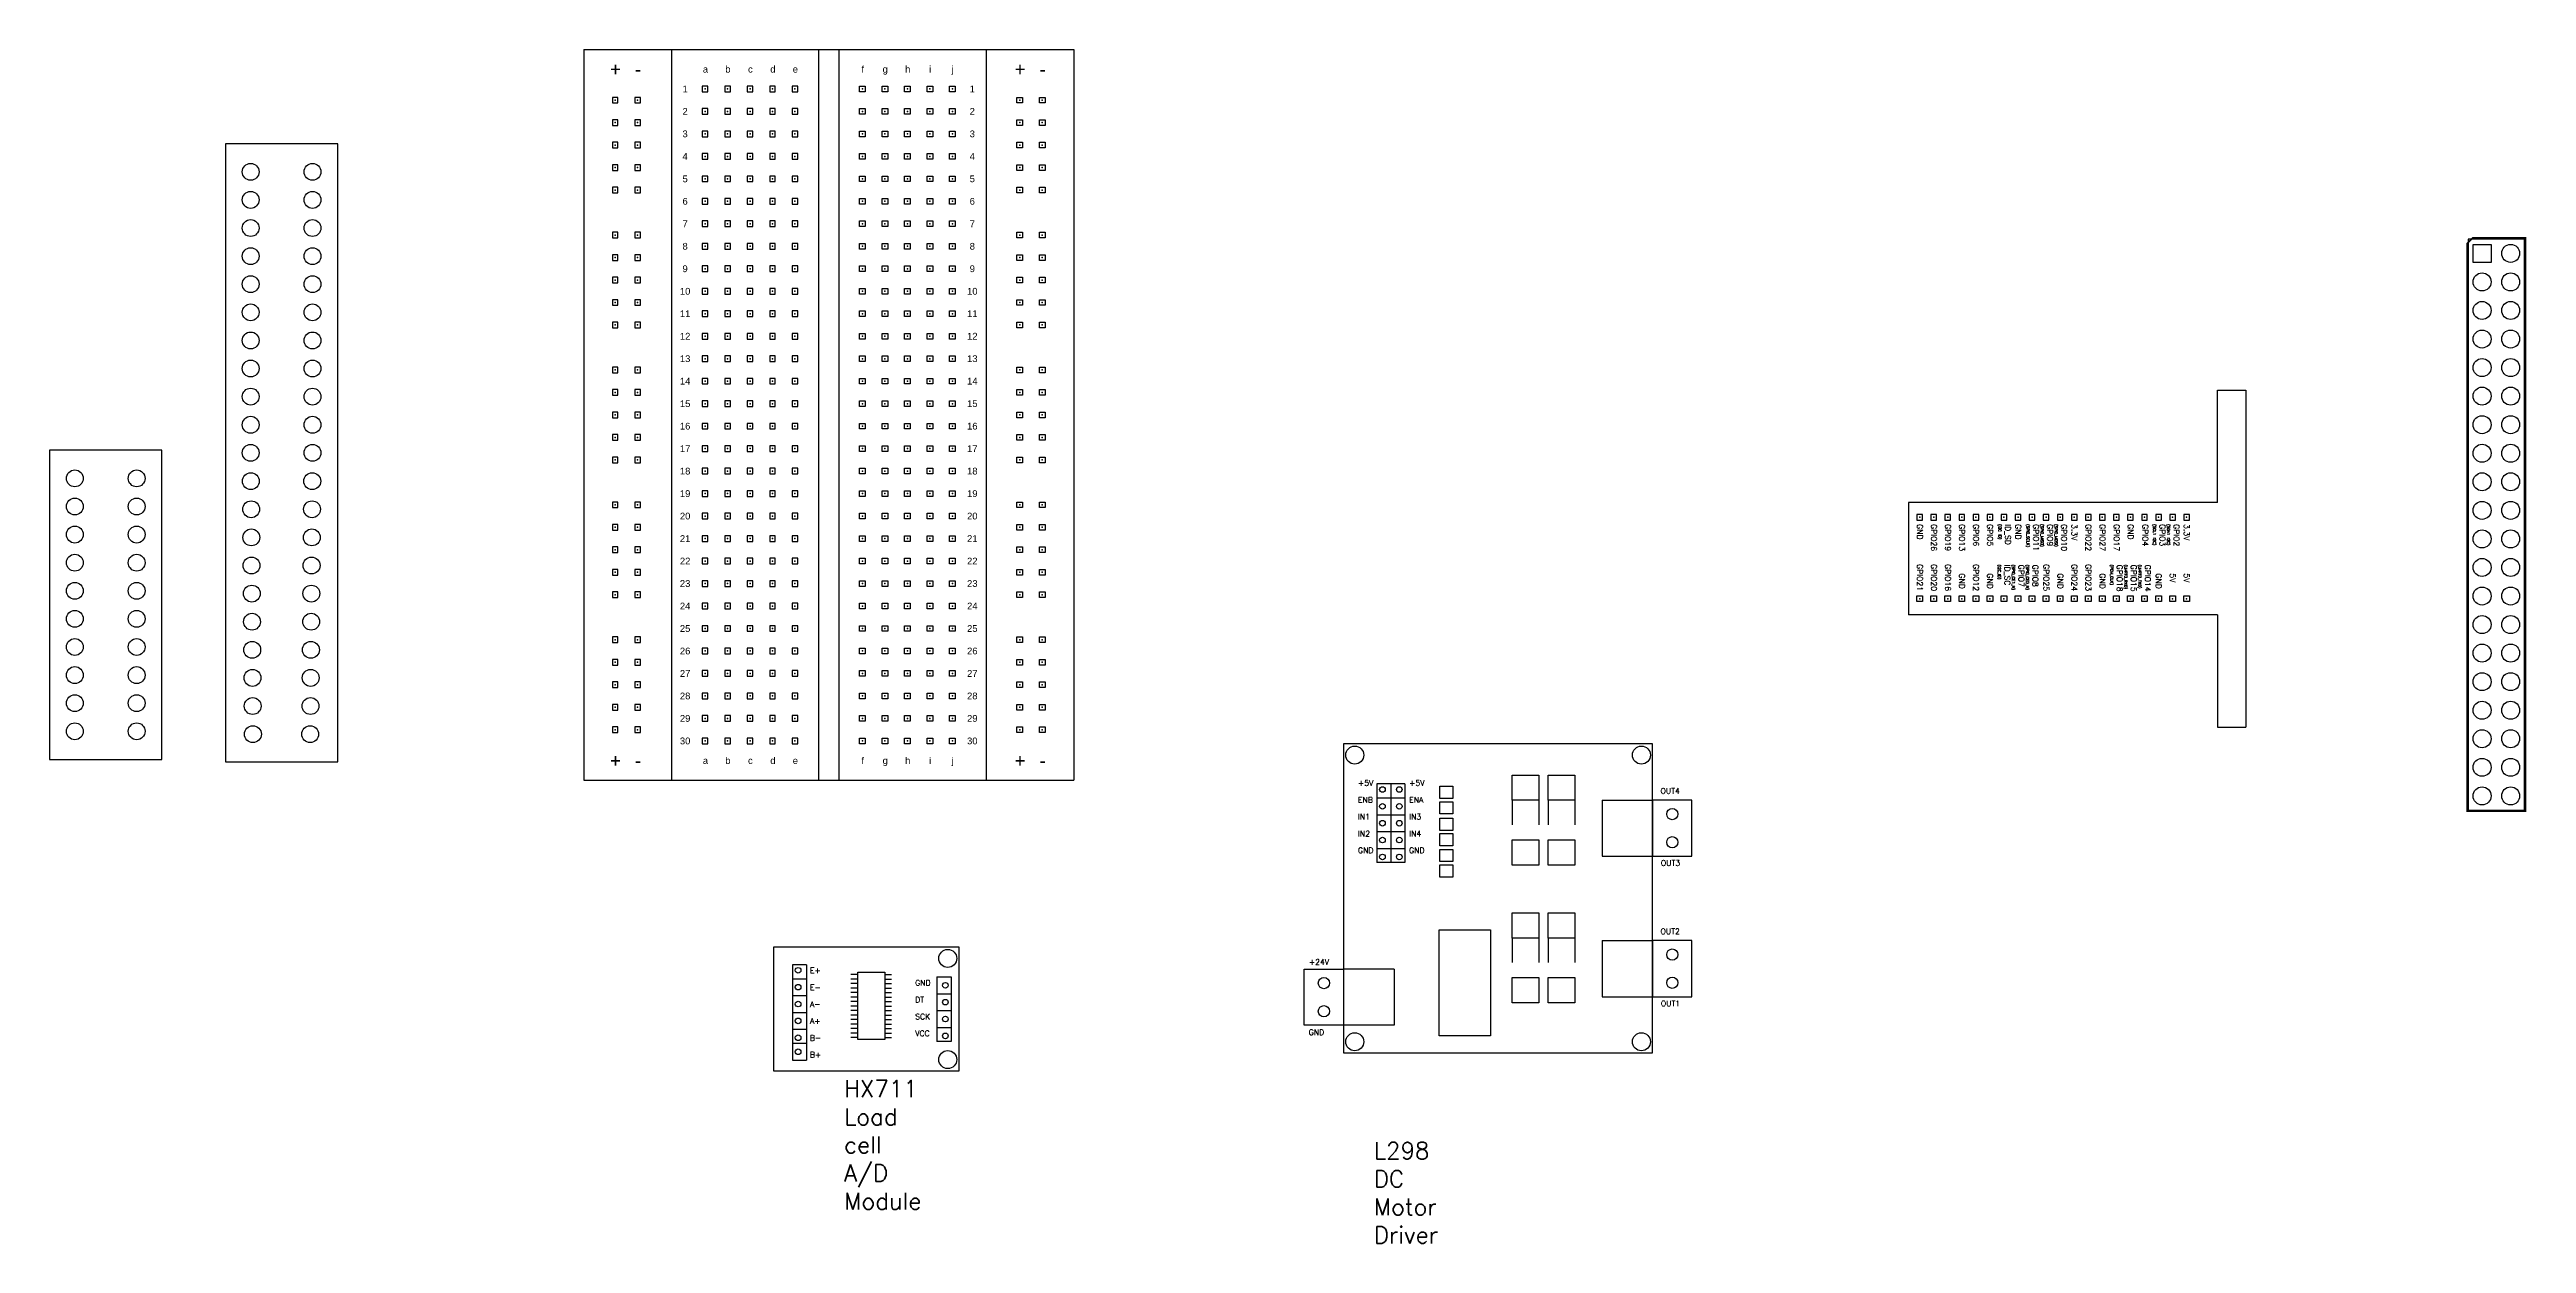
# Model space of a CAD drawing. Header units: millimetres. Extents: x -3139 to 3392, y -3139 to 3139.
# Drawn here: x 302.8 to 743.5, y 227.8 to 440.2 of the extents above; entities that cross this region are included whole.
import ezdxf
from ezdxf.enums import TextEntityAlignment as Align

# ---------------------------------------------------------------- set-up
doc = ezdxf.new("R2010")
doc.units = ezdxf.units.MM
for name, color, linetype in [('breadboard', 7, 'Continuous'), ('PARTS_TOP', 30, 'Continuous'), ('PINS_BOTTOM', 5, 'Continuous'), ('PINS_TOP', 1, 'Continuous'), ('SILK_BOTTOM', 85, 'Continuous'), ('SILK_TOP', 2, 'Continuous'), ('tiepoints', 7, 'Continuous')]:
    doc.layers.add(name, color=color, linetype=linetype)
doc.styles.add('Pins', font='arial.ttf', dxfattribs={"height": 0.05})
doc.styles.get("Standard").update_dxf_attribs({"font": 'txt.shx'})

# ---------------------------------------------------------------- blocks, each defined once
blk = doc.blocks.new('TiePoint')
at = {"color": 1}
blk.add_lwpolyline([(0.0125, -0.0125), (0.0125, 0.0125), (-0.0125, 0.0125), (-0.0125, -0.0125)], close=True, dxfattribs=at)
at = {"color": 7}
blk.add_point((0, 0), dxfattribs=at)
blk = doc.blocks.new('terminal strip(10pin)')
at = {"color": 6}
for p, q in [((-338.03, -242.62), (-358.03, -242.62)), ((-358.03, -242.62), (-358.03, -297.62)), ((-338.03, -297.62), (-338.03, -242.62)), ((-358.03, -297.62), (-338.03, -297.62))]:
    blk.add_line(p, q, dxfattribs=at)
for centre in [(-353.53, -247.62), (-342.53, -247.62), (-353.53, -252.62), (-342.53, -252.62), (-353.53, -257.62), (-342.53, -257.62), (-353.53, -262.62), (-342.53, -262.62), (-353.53, -267.62), (-342.53, -267.62), (-353.53, -272.62), (-342.53, -272.62), (-353.53, -277.62), (-342.53, -277.62), (-353.53, -282.62), (-342.53, -282.62), (-353.53, -287.62), (-342.53, -287.62), (-353.53, -292.62), (-342.53, -292.62)]:
    blk.add_circle(centre, 1.5, dxfattribs=at)
blk = doc.blocks.new('HX711')
at = {"color": 3}
for p, q in [((47.76, 217.12), (45.26, 217.12)), ((45.26, 217.12), (45.26, 200.12)), ((47.76, 217.12), (47.76, 200.12)), ((45.26, 214.62), (47.76, 214.62)), ((45.26, 211.62), (47.76, 211.62)), ((70.96, 214.95), (73.46, 214.95)), ((70.96, 214.95), (70.96, 203.45)), ((70.96, 211.95), (73.46, 211.95)), ((73.46, 214.95), (73.46, 203.45)), ((45.26, 208.62), (47.76, 208.62)), ((70.96, 208.95), (73.46, 208.95)), ((45.26, 205.62), (47.76, 205.62)), ((47.76, 203.12), (45.26, 203.12)), ((70.96, 205.95), (73.46, 205.95)), ((73.46, 203.45), (70.96, 203.45)), ((45.26, 200.12), (47.76, 200.12))]:
    blk.add_line(p, q, dxfattribs=at)
for p, q in [((56.87, 215.36), (55.66, 215.36)), ((56.87, 214.56), (55.66, 214.56)), ((56.87, 213.76), (55.66, 213.76)), ((56.87, 212.96), (55.66, 212.96)), ((56.87, 212.16), (55.66, 212.16)), ((61.67, 215.36), (62.88, 215.36)), ((61.67, 214.56), (62.88, 214.56)), ((61.67, 213.76), (62.88, 213.76)), ((61.67, 212.96), (62.88, 212.96)), ((61.67, 212.16), (62.88, 212.16)), ((56.87, 211.36), (55.66, 211.36)), ((56.87, 210.56), (55.66, 210.56)), ((56.87, 209.76), (55.66, 209.76)), ((56.87, 208.96), (55.66, 208.96)), ((56.87, 208.16), (55.66, 208.16)), ((56.87, 208.16), (55.66, 208.16)), ((56.87, 207.36), (55.66, 207.36)), ((61.67, 211.36), (62.88, 211.36)), ((61.67, 210.56), (62.88, 210.56)), ((61.67, 209.76), (62.88, 209.76)), ((61.67, 208.96), (62.88, 208.96)), ((61.67, 208.16), (62.88, 208.16)), ((61.67, 208.16), (62.88, 208.16)), ((61.67, 207.36), (62.88, 207.36)), ((56.87, 206.56), (55.66, 206.56)), ((56.87, 205.76), (55.66, 205.76)), ((56.87, 204.96), (55.66, 204.96)), ((56.87, 204.16), (55.66, 204.16)), ((61.67, 206.56), (62.88, 206.56)), ((61.67, 205.76), (62.88, 205.76)), ((61.67, 204.96), (62.88, 204.96)), ((61.67, 204.16), (62.88, 204.16))]:
    blk.add_line(p, q)
blk.add_lwpolyline([(56.87, 215.77), (61.67, 215.77), (61.67, 203.83), (56.87, 203.83)], close=True)
for centre in [(46.26, 216.12), (46.26, 213.12), (72.46, 213.45), (46.26, 210.12), (46.26, 207.12), (72.46, 210.45), (72.46, 207.45), (46.26, 204.12), (72.46, 204.45), (46.26, 201.62)]:
    blk.add_circle(centre, 0.5, dxfattribs=at)
for centre in [(72.89, 218.23), (72.89, 200.23)]:
    blk.add_circle(centre, 1.6)
at = {"layer": 'SILK_BOTTOM'}
for p, q in [((74.89, 220.23), (41.89, 220.23)), ((41.89, 220.23), (41.89, 198.23)), ((74.89, 198.23), (74.89, 220.23)), ((41.89, 198.23), (74.89, 198.23))]:
    blk.add_line(p, q, dxfattribs=at)
at = {"color": 3, "char_height": 1, "width": 4.6936, "attachment_point": 1}
for s, insert in [('E+', (48.36, 216.59)), ('E-', (48.36, 213.59)), ('GND', (67.09, 214.39)), ('A-', (48.36, 210.59)), ('A+', (48.36, 207.59)), ('SCK', (67.09, 208.39)), ('DT', (67.09, 211.39)), ('B-', (48.36, 204.59)), ('VCC', (67.09, 205.39)), ('B+', (48.36, 201.59))]:
    blk.add_mtext(s, dxfattribs=dict(at, insert=insert))
blk = doc.blocks.new('L298')
at = {"color": 3}
for p, q in [((138.9, 235.27), (133.9, 235.27)), ((133.9, 235.27), (133.9, 221.27)), ((136.4, 235.27), (136.4, 221.27)), ((138.9, 235.27), (138.9, 221.27)), ((133.9, 232.77), (138.9, 232.77)), ((133.9, 229.77), (138.9, 229.77)), ((133.9, 226.77), (138.9, 226.77)), ((133.9, 223.77), (138.9, 223.77)), ((138.9, 221.27), (133.9, 221.27))]:
    blk.add_line(p, q, dxfattribs=at)
for p, q in [((157.99, 232.35), (157.99, 227.98)), ((162.72, 232.35), (162.72, 227.98)), ((164.42, 232.35), (164.42, 227.98)), ((169.16, 232.35), (169.16, 227.98)), ((173.98, 232.39), (173.98, 222.39)), ((173.98, 232.39), (182.98, 232.39)), ((189.98, 232.39), (182.98, 232.39)), ((182.98, 232.39), (182.98, 222.39)), ((189.98, 222.39), (189.98, 232.39)), ((173.98, 222.39), (189.98, 222.39)), ((157.99, 207.83), (157.99, 203.46)), ((162.72, 207.83), (162.72, 203.46)), ((164.42, 207.83), (164.42, 203.46)), ((169.16, 207.83), (169.16, 203.46)), ((173.98, 207.39), (173.98, 197.39)), ((173.98, 207.39), (182.98, 207.39)), ((189.98, 207.39), (182.98, 207.39)), ((182.98, 207.39), (182.98, 197.39)), ((189.98, 197.39), (189.98, 207.39)), ((120.98, 192.32), (120.98, 202.32)), ((120.98, 202.32), (127.98, 202.32)), ((127.98, 202.32), (127.98, 192.32)), ((136.98, 202.32), (127.98, 202.32)), ((136.98, 202.32), (136.98, 192.32)), ((173.98, 197.39), (189.98, 197.39)), ((136.98, 192.32), (120.98, 192.32))]:
    blk.add_line(p, q)
for points in [[(145.12, 234.86), (147.43, 234.86), (147.43, 232.68), (145.12, 232.68)], [(157.99, 236.84), (162.72, 236.84), (162.72, 232.35), (157.99, 232.35)], [(164.42, 236.84), (169.16, 236.84), (169.16, 232.35), (164.42, 232.35)], [(145.12, 232.09), (147.43, 232.09), (147.43, 229.91), (145.12, 229.91)], [(145.12, 229.18), (147.43, 229.18), (147.43, 226.99), (145.12, 226.99)], [(145.12, 226.41), (147.43, 226.41), (147.43, 224.22), (145.12, 224.22)], [(157.99, 225.31), (162.72, 225.31), (162.72, 220.81), (157.99, 220.81)], [(164.42, 225.31), (169.16, 225.31), (169.16, 220.81), (164.42, 220.81)], [(145.12, 223.62), (147.43, 223.62), (147.43, 221.43), (145.12, 221.43)], [(145.12, 220.85), (147.43, 220.85), (147.43, 218.66), (145.12, 218.66)], [(157.99, 212.32), (162.72, 212.32), (162.72, 207.83), (157.99, 207.83)], [(164.42, 212.32), (169.16, 212.32), (169.16, 207.83), (164.42, 207.83)], [(145, 209.28), (154.11, 209.28), (154.11, 190.47), (145, 190.47)], [(157.99, 200.79), (162.72, 200.79), (162.72, 196.29), (157.99, 196.29)], [(164.42, 200.79), (169.16, 200.79), (169.16, 196.29), (164.42, 196.29)]]:
    blk.add_lwpolyline(points, close=True)
for centre, radius in [((129.98, 240.39), 1.6), ((180.98, 240.39), 1.6), ((186.48, 229.89), 1), ((186.48, 224.89), 1), ((186.48, 204.89), 1), ((124.48, 199.82), 1), ((186.48, 199.89), 1), ((124.48, 194.82), 1), ((129.98, 189.39), 1.6), ((180.98, 189.39), 1.6)]:
    blk.add_circle(centre, radius)
for centre in [(134.9, 234.27), (137.9, 234.27), (134.9, 231.27), (137.9, 231.27), (134.9, 228.27), (134.9, 225.27), (137.9, 228.27), (137.9, 225.27), (134.9, 222.27), (137.9, 222.27)]:
    blk.add_circle(centre, 0.5, dxfattribs=at)
at = {"layer": 'PINS_TOP'}
for p, q in [((182.98, 242.39), (127.98, 242.39)), ((127.98, 242.39), (127.98, 187.39)), ((182.98, 187.39), (182.98, 242.39)), ((127.98, 187.39), (182.98, 187.39))]:
    blk.add_line(p, q, dxfattribs=at)
at = {"color": 3, "char_height": 1, "width": 4.6936, "attachment_point": 1}
for s, insert in [('+5V', (130.55, 235.93)), ('+5V', (139.65, 235.93)), ('OUT4', (184.38, 234.51)), ('ENB', (130.55, 232.93)), ('IN1', (130.55, 229.93)), ('ENA', (139.65, 232.93)), ('IN3', (139.65, 229.93)), ('IN2', (130.55, 226.93)), ('IN4', (139.65, 226.93)), ('GND', (130.55, 223.93)), ('GND', (139.65, 223.93)), ('OUT3', (184.44, 221.69)), ('OUT2', (184.38, 209.51)), ('+24V', (121.81, 204.08)), ('OUT1', (184.44, 196.69)), ('GND', (121.78, 191.58))]:
    blk.add_mtext(s, dxfattribs=dict(at, insert=insert))
blk = doc.blocks.new('terminal strip(20pin)')
at = {"color": 6}
for p, q in [((190.96, -99.21), (170.96, -99.21)), ((170.96, -99.21), (170.96, -209.21)), ((190.96, -209.21), (190.96, -99.21)), ((170.96, -209.21), (190.96, -209.21))]:
    blk.add_line(p, q, dxfattribs=at)
for centre in [(175.46, -104.21), (186.46, -104.21), (175.46, -109.21), (186.46, -109.21), (175.46, -114.21), (186.46, -114.21), (175.46, -119.21), (186.46, -119.21), (175.46, -124.21), (186.46, -124.21), (175.46, -129.21), (186.46, -129.21), (175.46, -134.21), (186.46, -134.21), (175.46, -139.21), (186.46, -139.21), (175.46, -144.21), (186.46, -144.21), (175.46, -149.21), (186.46, -149.21), (175.46, -154.21), (186.46, -154.21), (175.5, -159.25), (186.42, -159.25), (175.54, -164.25), (186.38, -164.25), (175.58, -169.25), (186.34, -169.25), (175.62, -174.25), (186.3, -174.25), (175.66, -179.25), (186.26, -179.25), (175.7, -184.25), (186.22, -184.25), (175.74, -189.25), (186.18, -189.25), (175.78, -194.25), (186.14, -194.25), (175.82, -199.25), (186.1, -199.25), (175.86, -204.25), (186.06, -204.25)]:
    blk.add_circle(centre, 1.5, dxfattribs=at)
blk = doc.blocks.new('Extension board')
for p, q in [((359.52, 113.77), (359.52, 118.77)), ((359.52, 118.77), (419.52, 118.77)), ((419.52, 113.77), (419.52, 118.77)), ((379.52, 113.77), (359.52, 113.77)), ((379.52, 113.77), (379.52, 58.77)), ((399.52, 113.77), (399.52, 58.77)), ((399.52, 113.77), (419.52, 113.77)), ((379.52, 58.77), (399.52, 58.77))]:
    blk.add_line(p, q)
at = {"layer": 'tiepoints', "color": 0, "xscale": 40, "yscale": 40, "zscale": 40, "rotation": 359.9999999999999}
for p in [(382.16, 108.26), (382.16, 105.76), (382.16, 103.26), (382.16, 100.76), (382.16, 98.26), (382.16, 95.76), (382.16, 93.26), (382.16, 90.76), (382.16, 88.26), (382.16, 85.76), (382.16, 83.26), (382.16, 80.76), (382.16, 78.26), (382.16, 75.76), (382.16, 73.26), (382.16, 70.76), (382.16, 68.26), (382.16, 65.76), (382.16, 63.26), (382.16, 60.76)]:
    blk.add_blockref('TiePoint', p, dxfattribs=at)
at = {"layer": 'tiepoints', "color": 0, "xscale": -40, "yscale": 40, "zscale": 40}
for p in [(396.66, 108.26), (396.66, 105.76), (396.66, 103.26), (396.66, 100.76), (396.66, 98.26), (396.66, 95.76), (396.66, 93.26), (396.66, 90.76), (396.66, 88.26), (396.66, 85.76), (396.66, 83.26), (396.66, 80.76), (396.66, 78.26), (396.66, 75.76), (396.66, 73.26), (396.66, 70.76), (396.66, 68.26), (396.66, 65.76), (396.66, 63.26), (396.66, 60.76)]:
    blk.add_blockref('TiePoint', p, dxfattribs=at)
at = {"color": 3, "char_height": 1, "attachment_point": 1}
for s, insert, width in [('GPIO2\\P{\\H0.5x;(SDA1 I2C)}', (383.38, 106.96), 5.4109), ('3.3V', (383.38, 108.79), 4.6936), ('5V', (392.14, 108.79), 4.6936), ('5V', (392.14, 106.29), 4.6936), ('GPIO3\\P{\\H0.5x;(SCL1 I2C)}', (383.38, 104.46), 5.4109), ('GPIO4', (383.38, 101.41), 5.4109), ('GPIO14\\P{\\H0.5x;(UART0_TXD)}', (390.59, 101.86), 4.6936), ('GND', (392.14, 103.79), 4.6936), ('GND', (383.38, 98.79), 4.6936), ('GPIO15\\P{\\H0.5x;(UART0_RXD)}', (390.59, 99.36), 4.6936), ('GPIO17', (383.38, 96.29), 4.6936), ('GPIO27', (383.38, 93.79), 4.6936), ('GPIO18\\P{\\H0.5x;(PCM_CLK)}', (390.59, 96.86), 4.6936), ('GND', (392.14, 93.79), 4.6936), ('GPIO22', (383.38, 91.29), 4.6936), ('3.3V', (383.38, 88.79), 4.6936), ('GPIO23', (390.49, 91.29), 4.6936), ('GPIO24', (390.49, 88.79), 4.6936), ('GPIO10\\P{\\H0.5x;(SPI0_MOSI)}', (383.38, 86.96), 5.4109), ('GPIO9\\P{\\H0.5x;(SPI0_MISO)}', (383.38, 84.46), 5.4109), ('GPIO25', (390.49, 83.79), 4.6936), ('GND', (392.14, 86.29), 4.6936), ('GPIO11\\P{\\H0.5x;(SPI0_SCLK)}', (383.38, 81.96), 5.4109), ('GPIO8\\P{\\H0.5x;(SPI0_CE0_N)}', (390.59, 81.86), 4.6936), ('GPIO7\\P{\\H0.5x;(SPI0_CE1_N)}', (390.59, 79.36), 4.6936), ('ID_SD\\P{\\H0.5x;(I2C ID)}', (383.38, 76.96), 5.4109), ('GND', (383.38, 78.79), 4.6936), ('ID_SC\\P{\\H0.5x;(I2C_ID)}', (390.59, 76.86), 4.6936), ('GPIO5', (383.38, 73.79), 4.6936), ('GPIO6', (383.38, 71.29), 4.6936), ('GPIO12', (390.49, 71.29), 4.6936), ('GND', (392.14, 73.79), 4.6936), ('GPIO13', (383.38, 68.79), 4.6936), ('GPIO19', (383.38, 66.29), 4.6936), ('GPIO16', (390.49, 66.29), 4.6936), ('GND', (392.14, 68.79), 4.6936), ('GPIO26', (383.38, 63.79), 4.6936), ('GPIO20', (390.49, 63.79), 4.6936), ('GND', (383.38, 61.29), 4.6936), ('GPIO21', (390.49, 61.29), 4.6936)]:
    blk.add_mtext(s, dxfattribs=dict(at, insert=insert, width=width))

msp = doc.modelspace()

# ---------------------------------------------------------------- linework, layer by layer
at = {"color": 7}
for p, q in [((397.84, 440.21), (397.84, 310.21)), ((485.04, 440.21), (485.04, 310.21))]:
    msp.add_line(p, q, dxfattribs=at)
at = {"layer": 'breadboard', "color": 0}
for p, q in [((397.84, 440.21), (485.04, 440.21)), ((413.44, 440.21), (413.44, 310.21)), ((439.64, 440.21), (439.64, 310.21)), ((443.24, 440.21), (443.24, 310.21)), ((469.44, 440.21), (469.44, 310.21)), ((397.84, 310.21), (485.04, 310.21))]:
    msp.add_line(p, q, dxfattribs=at)
at = {"layer": 'PARTS_TOP'}
msp.add_lwpolyline([(733.19, 406.49), (733.19, 304.89), (743.19, 304.89), (743.19, 406.49), (733.19, 406.49)], dxfattribs=at)
at = {"layer": 'PINS_BOTTOM'}
msp.add_lwpolyline([(734.05, 405.55), (737.25, 405.55), (737.25, 402.35), (734.05, 402.35)], close=True, dxfattribs=at)
for centre in [(740.73, 403.95), (735.65, 398.87), (740.73, 398.87), (735.65, 393.79), (740.73, 393.79), (735.65, 388.71), (740.73, 388.71), (735.65, 383.63), (740.73, 383.63), (735.65, 378.55), (740.73, 378.55), (735.65, 373.47), (740.73, 373.47), (735.65, 368.39), (740.73, 368.39), (735.65, 363.31), (740.73, 363.31), (735.65, 358.23), (740.73, 358.23), (735.65, 353.15), (740.73, 353.15), (735.65, 348.07), (740.73, 348.07), (735.65, 342.99), (740.73, 342.99), (735.65, 337.91), (740.73, 337.91), (735.65, 332.83), (740.73, 332.83), (735.65, 327.75), (740.73, 327.75), (735.65, 322.67), (740.73, 322.67), (735.65, 317.59), (740.73, 317.59), (735.65, 312.51), (740.73, 312.51), (735.65, 307.43), (740.73, 307.43)]:
    msp.add_circle(centre, 1.6, dxfattribs=at)
at = {"layer": 'PINS_TOP'}
msp.add_lwpolyline([(734.05, 405.55), (737.25, 405.55), (737.25, 402.35), (734.05, 402.35)], close=True, dxfattribs=at)
for centre in [(740.73, 403.95), (735.65, 398.87), (740.73, 398.87), (735.65, 393.79), (740.73, 393.79), (735.65, 388.71), (740.73, 388.71), (735.65, 383.63), (740.73, 383.63), (735.65, 378.55), (740.73, 378.55), (735.65, 373.47), (740.73, 373.47), (735.65, 368.39), (740.73, 368.39), (735.65, 363.31), (740.73, 363.31), (735.65, 358.23), (740.73, 358.23), (735.65, 353.15), (740.73, 353.15), (735.65, 348.07), (740.73, 348.07), (735.65, 342.99), (740.73, 342.99), (735.65, 337.91), (740.73, 337.91), (735.65, 332.83), (740.73, 332.83), (735.65, 327.75), (740.73, 327.75), (735.65, 322.67), (740.73, 322.67), (735.65, 317.59), (740.73, 317.59), (735.65, 312.51), (740.73, 312.51), (735.65, 307.43), (740.73, 307.43)]:
    msp.add_circle(centre, 1.6, dxfattribs=at)
at = {"layer": 'SILK_TOP', "const_width": 0.3}
msp.add_lwpolyline([(743.39, 406.69), (733.99, 406.69), (732.99, 405.69), (732.99, 304.69), (743.39, 304.69), (743.39, 406.69)], dxfattribs=at)

# ---------------------------------------------------------------- block references
for name, p in [('terminal strip(20pin)', (163.12, 522.67)), ('terminal strip(10pin)', (660.82, 611.54)), ('L298', (405.07, 74.3)), ('HX711', (389.74, 60.28))]:
    msp.add_blockref(name, p)
at = {"rotation": 270}
msp.add_blockref('Extension board', (574.81, 739.16), dxfattribs=at)
at = {"layer": 'tiepoints', "color": 0, "yscale": 40, "zscale": 40}
for p, xscale in [((419.44, 433.21), 40), ((423.44, 433.21), 40), ((427.44, 433.21), 40), ((431.44, 433.21), 40), ((435.44, 433.21), 40), ((447.44, 433.21), -40), ((451.44, 433.21), -40), ((455.44, 433.21), -40), ((459.44, 433.21), -40), ((463.44, 433.21), -40), ((403.44, 431.21), 40), ((403.44, 427.21), 40), ((407.44, 431.21), 40), ((407.44, 427.21), 40), ((419.44, 429.21), 40), ((423.44, 429.21), 40), ((427.44, 429.21), 40), ((431.44, 429.21), 40), ((435.44, 429.21), 40), ((447.44, 429.21), -40), ((451.44, 429.21), -40), ((455.44, 429.21), -40), ((459.44, 429.21), -40), ((463.44, 429.21), -40), ((475.44, 431.21), -40), ((475.44, 427.21), -40), ((479.44, 431.21), -40), ((479.44, 427.21), -40), ((403.44, 423.21), 40), ((407.44, 423.21), 40), ((419.44, 425.21), 40), ((423.44, 425.21), 40), ((427.44, 425.21), 40), ((431.44, 425.21), 40), ((435.44, 425.21), 40), ((447.44, 425.21), -40), ((451.44, 425.21), -40), ((455.44, 425.21), -40), ((459.44, 425.21), -40), ((463.44, 425.21), -40), ((475.44, 423.21), -40), ((479.44, 423.21), -40), ((403.44, 419.21), 40), ((407.44, 419.21), 40), ((419.44, 421.21), 40), ((423.44, 421.21), 40), ((427.44, 421.21), 40), ((431.44, 421.21), 40), ((435.44, 421.21), 40), ((447.44, 421.21), -40), ((451.44, 421.21), -40), ((455.44, 421.21), -40), ((459.44, 421.21), -40), ((463.44, 421.21), -40), ((475.44, 419.21), -40), ((479.44, 419.21), -40), ((403.44, 415.21), 40), ((407.44, 415.21), 40), ((419.44, 417.21), 40), ((423.44, 417.21), 40), ((427.44, 417.21), 40), ((431.44, 417.21), 40), ((435.44, 417.21), 40), ((447.44, 417.21), -40), ((451.44, 417.21), -40), ((455.44, 417.21), -40), ((459.44, 417.21), -40), ((463.44, 417.21), -40), ((475.44, 415.21), -40), ((479.44, 415.21), -40), ((419.44, 413.21), 40), ((423.44, 413.21), 40), ((427.44, 413.21), 40), ((431.44, 413.21), 40), ((435.44, 413.21), 40), ((447.44, 413.21), -40), ((451.44, 413.21), -40), ((455.44, 413.21), -40), ((459.44, 413.21), -40), ((463.44, 413.21), -40), ((403.44, 407.21), 40), ((407.44, 407.21), 40), ((419.44, 409.21), 40), ((419.44, 405.21), 40), ((423.44, 409.21), 40), ((423.44, 405.21), 40), ((427.44, 409.21), 40), ((427.44, 405.21), 40), ((431.44, 409.21), 40), ((431.44, 405.21), 40), ((435.44, 409.21), 40), ((435.44, 405.21), 40), ((447.44, 409.21), -40), ((447.44, 405.21), -40), ((451.44, 409.21), -40), ((451.44, 405.21), -40), ((455.44, 409.21), -40), ((455.44, 405.21), -40), ((459.44, 409.21), -40), ((459.44, 405.21), -40), ((463.44, 409.21), -40), ((463.44, 405.21), -40), ((475.44, 407.21), -40), ((479.44, 407.21), -40), ((403.44, 403.21), 40), ((407.44, 403.21), 40), ((419.44, 401.21), 40), ((423.44, 401.21), 40), ((427.44, 401.21), 40), ((431.44, 401.21), 40), ((435.44, 401.21), 40), ((447.44, 401.21), -40), ((451.44, 401.21), -40), ((455.44, 401.21), -40), ((459.44, 401.21), -40), ((463.44, 401.21), -40), ((475.44, 403.21), -40), ((479.44, 403.21), -40), ((403.44, 399.21), 40), ((407.44, 399.21), 40), ((419.44, 397.21), 40), ((423.44, 397.21), 40), ((427.44, 397.21), 40), ((431.44, 397.21), 40), ((435.44, 397.21), 40), ((447.44, 397.21), -40), ((451.44, 397.21), -40), ((455.44, 397.21), -40), ((459.44, 397.21), -40), ((463.44, 397.21), -40), ((475.44, 399.21), -40), ((479.44, 399.21), -40), ((403.44, 395.21), 40), ((407.44, 395.21), 40), ((419.44, 393.21), 40), ((423.44, 393.21), 40), ((427.44, 393.21), 40), ((431.44, 393.21), 40), ((435.44, 393.21), 40), ((447.44, 393.21), -40), ((451.44, 393.21), -40), ((455.44, 393.21), -40), ((459.44, 393.21), -40), ((463.44, 393.21), -40), ((475.44, 395.21), -40), ((479.44, 395.21), -40), ((403.44, 391.21), 40), ((407.44, 391.21), 40), ((419.44, 389.21), 40), ((423.44, 389.21), 40), ((427.44, 389.21), 40), ((431.44, 389.21), 40), ((435.44, 389.21), 40), ((447.44, 389.21), -40), ((451.44, 389.21), -40), ((455.44, 389.21), -40), ((459.44, 389.21), -40), ((463.44, 389.21), -40), ((475.44, 391.21), -40), ((479.44, 391.21), -40), ((403.44, 383.21), 40), ((407.44, 383.21), 40), ((419.44, 385.21), 40), ((423.44, 385.21), 40), ((427.44, 385.21), 40), ((431.44, 385.21), 40), ((435.44, 385.21), 40), ((447.44, 385.21), -40), ((451.44, 385.21), -40), ((455.44, 385.21), -40), ((459.44, 385.21), -40), ((463.44, 385.21), -40), ((475.44, 383.21), -40), ((479.44, 383.21), -40), ((403.44, 379.21), 40), ((407.44, 379.21), 40), ((419.44, 381.21), 40), ((423.44, 381.21), 40), ((427.44, 381.21), 40), ((431.44, 381.21), 40), ((435.44, 381.21), 40), ((447.44, 381.21), -40), ((451.44, 381.21), -40), ((455.44, 381.21), -40), ((459.44, 381.21), -40), ((463.44, 381.21), -40), ((475.44, 379.21), -40), ((479.44, 379.21), -40), ((403.44, 375.21), 40), ((407.44, 375.21), 40), ((419.44, 377.21), 40), ((423.44, 377.21), 40), ((427.44, 377.21), 40), ((431.44, 377.21), 40), ((435.44, 377.21), 40), ((447.44, 377.21), -40), ((451.44, 377.21), -40), ((455.44, 377.21), -40), ((459.44, 377.21), -40), ((463.44, 377.21), -40), ((475.44, 375.21), -40), ((479.44, 375.21), -40), ((403.44, 371.21), 40), ((407.44, 371.21), 40), ((419.44, 373.21), 40), ((423.44, 373.21), 40), ((427.44, 373.21), 40), ((431.44, 373.21), 40), ((435.44, 373.21), 40), ((447.44, 373.21), -40), ((451.44, 373.21), -40), ((455.44, 373.21), -40), ((459.44, 373.21), -40), ((463.44, 373.21), -40), ((475.44, 371.21), -40), ((479.44, 371.21), -40), ((403.44, 367.21), 40), ((407.44, 367.21), 40), ((419.44, 369.21), 40), ((423.44, 369.21), 40), ((427.44, 369.21), 40), ((431.44, 369.21), 40), ((435.44, 369.21), 40), ((447.44, 369.21), -40), ((451.44, 369.21), -40), ((455.44, 369.21), -40), ((459.44, 369.21), -40), ((463.44, 369.21), -40), ((475.44, 367.21), -40), ((479.44, 367.21), -40), ((419.44, 365.21), 40), ((419.44, 361.21), 40), ((423.44, 365.21), 40), ((423.44, 361.21), 40), ((427.44, 365.21), 40), ((427.44, 361.21), 40), ((431.44, 365.21), 40), ((431.44, 361.21), 40), ((435.44, 365.21), 40), ((435.44, 361.21), 40), ((447.44, 365.21), -40), ((447.44, 361.21), -40), ((451.44, 365.21), -40), ((451.44, 361.21), -40), ((455.44, 365.21), -40), ((455.44, 361.21), -40), ((459.44, 365.21), -40), ((459.44, 361.21), -40), ((463.44, 365.21), -40), ((463.44, 361.21), -40), ((403.44, 359.21), 40), ((407.44, 359.21), 40), ((419.44, 357.21), 40), ((423.44, 357.21), 40), ((427.44, 357.21), 40), ((431.44, 357.21), 40), ((435.44, 357.21), 40), ((447.44, 357.21), -40), ((451.44, 357.21), -40), ((455.44, 357.21), -40), ((459.44, 357.21), -40), ((463.44, 357.21), -40), ((475.44, 359.21), -40), ((479.44, 359.21), -40), ((403.44, 355.21), 40), ((407.44, 355.21), 40), ((419.44, 353.21), 40), ((423.44, 353.21), 40), ((427.44, 353.21), 40), ((431.44, 353.21), 40), ((435.44, 353.21), 40), ((447.44, 353.21), -40), ((451.44, 353.21), -40), ((455.44, 353.21), -40), ((459.44, 353.21), -40), ((463.44, 353.21), -40), ((475.44, 355.21), -40), ((479.44, 355.21), -40), ((403.44, 351.21), 40), ((407.44, 351.21), 40), ((419.44, 349.21), 40), ((423.44, 349.21), 40), ((427.44, 349.21), 40), ((431.44, 349.21), 40), ((435.44, 349.21), 40), ((447.44, 349.21), -40), ((451.44, 349.21), -40), ((455.44, 349.21), -40), ((459.44, 349.21), -40), ((463.44, 349.21), -40), ((475.44, 351.21), -40), ((479.44, 351.21), -40), ((403.44, 347.21), 40), ((407.44, 347.21), 40), ((419.44, 345.21), 40), ((423.44, 345.21), 40), ((427.44, 345.21), 40), ((431.44, 345.21), 40), ((435.44, 345.21), 40), ((447.44, 345.21), -40), ((451.44, 345.21), -40), ((455.44, 345.21), -40), ((459.44, 345.21), -40), ((463.44, 345.21), -40), ((475.44, 347.21), -40), ((479.44, 347.21), -40), ((403.44, 343.21), 40), ((407.44, 343.21), 40), ((419.44, 341.21), 40), ((423.44, 341.21), 40), ((427.44, 341.21), 40), ((431.44, 341.21), 40), ((435.44, 341.21), 40), ((447.44, 341.21), -40), ((451.44, 341.21), -40), ((455.44, 341.21), -40), ((459.44, 341.21), -40), ((463.44, 341.21), -40), ((475.44, 343.21), -40), ((479.44, 343.21), -40), ((403.44, 335.21), 40), ((407.44, 335.21), 40), ((419.44, 337.21), 40), ((423.44, 337.21), 40), ((427.44, 337.21), 40), ((431.44, 337.21), 40), ((435.44, 337.21), 40), ((447.44, 337.21), -40), ((451.44, 337.21), -40), ((455.44, 337.21), -40), ((459.44, 337.21), -40), ((463.44, 337.21), -40), ((475.44, 335.21), -40), ((479.44, 335.21), -40), ((403.44, 331.21), 40), ((407.44, 331.21), 40), ((419.44, 333.21), 40), ((423.44, 333.21), 40), ((427.44, 333.21), 40), ((431.44, 333.21), 40), ((435.44, 333.21), 40), ((447.44, 333.21), -40), ((451.44, 333.21), -40), ((455.44, 333.21), -40), ((459.44, 333.21), -40), ((463.44, 333.21), -40), ((475.44, 331.21), -40), ((479.44, 331.21), -40), ((403.44, 327.21), 40), ((407.44, 327.21), 40), ((419.44, 329.21), 40), ((423.44, 329.21), 40), ((427.44, 329.21), 40), ((431.44, 329.21), 40), ((435.44, 329.21), 40), ((447.44, 329.21), -40), ((451.44, 329.21), -40), ((455.44, 329.21), -40), ((459.44, 329.21), -40), ((463.44, 329.21), -40), ((475.44, 327.21), -40), ((479.44, 327.21), -40), ((403.44, 323.21), 40), ((407.44, 323.21), 40), ((419.44, 325.21), 40), ((423.44, 325.21), 40), ((427.44, 325.21), 40), ((431.44, 325.21), 40), ((435.44, 325.21), 40), ((447.44, 325.21), -40), ((451.44, 325.21), -40), ((455.44, 325.21), -40), ((459.44, 325.21), -40), ((463.44, 325.21), -40), ((475.44, 323.21), -40), ((479.44, 323.21), -40), ((403.44, 319.21), 40), ((407.44, 319.21), 40), ((419.44, 321.21), 40), ((419.44, 317.21), 40), ((423.44, 321.21), 40), ((423.44, 317.21), 40), ((427.44, 321.21), 40), ((427.44, 317.21), 40), ((431.44, 321.21), 40), ((431.44, 317.21), 40), ((435.44, 321.21), 40), ((435.44, 317.21), 40), ((447.44, 321.21), -40), ((447.44, 317.21), -40), ((451.44, 321.21), -40), ((451.44, 317.21), -40), ((455.44, 321.21), -40), ((455.44, 317.21), -40), ((459.44, 321.21), -40), ((459.44, 317.21), -40), ((463.44, 321.21), -40), ((463.44, 317.21), -40), ((475.44, 319.21), -40), ((479.44, 319.21), -40)]:
    msp.add_blockref('TiePoint', p, dxfattribs=dict(at, xscale=xscale))

# ---------------------------------------------------------------- texts
at = {"char_height": 1, "width": 4.6936, "attachment_point": 1}
for s, insert in [('{\\H3x;HX711\\PLoad cell\\PA/D\\PModule }', (444.18, 256.84)), ('{\\H3x;L298 DC Motor Driver }', (538.43, 245.81))]:
    msp.add_mtext(s, dxfattribs=dict(at, insert=insert))
at = {"layer": 'breadboard', "color": 254, "style": 'Pins'}
for s, height, p in [('+', 2.4, (403.5, 436.71)), ('-', 2.4, (407.5, 436.71)), ('a', 1.2, (419.5, 436.71)), ('b', 1.2, (423.5, 436.71)), ('c', 1.2, (427.5, 436.71)), ('d', 1.2, (431.5, 436.71)), ('e', 1.2, (435.5, 436.71)), ('f', 1.2, (447.5, 436.71)), ('g', 1.2, (451.5, 436.71)), ('h', 1.2, (455.5, 436.71)), ('i', 1.2, (459.5, 436.71)), ('j', 1.2, (463.5, 436.71)), ('+', 2.4, (475.5, 436.71)), ('-', 2.4, (479.5, 436.71)), ('1', 1.2, (415.89, 433.21)), ('1', 1.2, (466.99, 433.21)), ('2', 1.2, (415.89, 429.21)), ('2', 1.2, (466.99, 429.21)), ('3', 1.2, (415.89, 425.21)), ('3', 1.2, (466.99, 425.21)), ('4', 1.2, (415.89, 421.21)), ('4', 1.2, (466.99, 421.21)), ('5', 1.2, (415.89, 417.21)), ('5', 1.2, (466.99, 417.21)), ('6', 1.2, (415.89, 413.21)), ('6', 1.2, (466.99, 413.21)), ('8', 1.2, (415.89, 405.21)), ('7', 1.2, (415.89, 409.21)), ('8', 1.2, (466.99, 405.21)), ('7', 1.2, (466.99, 409.21)), ('9', 1.2, (415.89, 401.21)), ('9', 1.2, (466.99, 401.21)), ('10', 1.2, (415.89, 397.21)), ('10', 1.2, (466.99, 397.21)), ('11', 1.2, (415.89, 393.21)), ('11', 1.2, (466.99, 393.21)), ('12', 1.2, (415.89, 389.21)), ('12', 1.2, (466.99, 389.21)), ('13', 1.2, (415.89, 385.21)), ('13', 1.2, (466.99, 385.21)), ('14', 1.2, (415.89, 381.21)), ('14', 1.2, (466.99, 381.21)), ('15', 1.2, (415.89, 377.21)), ('15', 1.2, (466.99, 377.21)), ('16', 1.2, (415.89, 373.21)), ('16', 1.2, (466.99, 373.21)), ('17', 1.2, (415.89, 369.21)), ('18', 1.2, (415.89, 365.21)), ('17', 1.2, (466.99, 369.21)), ('18', 1.2, (466.99, 365.21)), ('19', 1.2, (415.89, 361.21)), ('19', 1.2, (466.99, 361.21)), ('20', 1.2, (415.89, 357.21)), ('20', 1.2, (466.99, 357.21)), ('21', 1.2, (415.89, 353.21)), ('21', 1.2, (466.99, 353.21)), ('22', 1.2, (415.89, 349.21)), ('22', 1.2, (466.99, 349.21)), ('23', 1.2, (415.89, 345.21)), ('23', 1.2, (466.99, 345.21)), ('24', 1.2, (415.89, 341.21)), ('24', 1.2, (466.99, 341.21)), ('25', 1.2, (415.89, 337.21)), ('25', 1.2, (466.99, 337.21)), ('26', 1.2, (415.89, 333.21)), ('26', 1.2, (466.99, 333.21)), ('27', 1.2, (415.89, 329.21)), ('27', 1.2, (466.99, 329.21)), ('28', 1.2, (415.89, 325.21)), ('29', 1.2, (415.89, 321.21)), ('28', 1.2, (466.99, 325.21)), ('29', 1.2, (466.99, 321.21)), ('30', 1.2, (415.89, 317.21)), ('30', 1.2, (466.99, 317.21)), ('+', 2.4, (403.5, 313.71)), ('-', 2.4, (407.5, 313.71)), ('a', 1.2, (419.5, 313.71)), ('b', 1.2, (423.5, 313.71)), ('c', 1.2, (427.5, 313.71)), ('d', 1.2, (431.5, 313.71)), ('e', 1.2, (435.5, 313.71)), ('f', 1.2, (447.5, 313.71)), ('g', 1.2, (451.5, 313.71)), ('h', 1.2, (455.5, 313.71)), ('i', 1.2, (459.5, 313.71)), ('j', 1.2, (463.5, 313.71)), ('+', 2.4, (475.5, 313.71)), ('-', 2.4, (479.5, 313.71))]:
    msp.add_text(s, height=height, dxfattribs=at).set_placement(p, align=Align.MIDDLE_CENTER)

doc.saveas('drawing.dxf')
